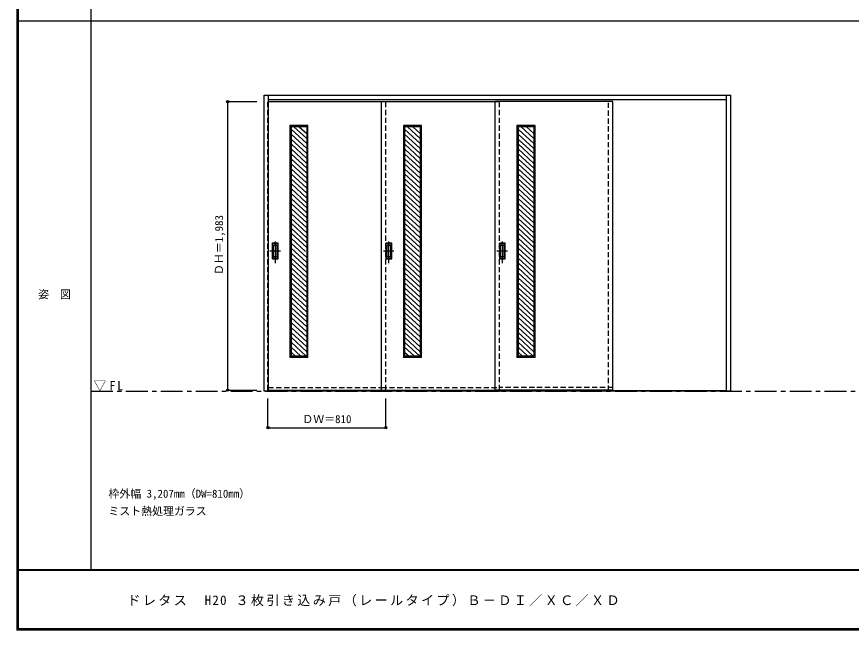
# Model space of a CAD drawing. Units: millimetres, scale not verified. Extents: x -6000 to 5700, y -4307 to 4260.
# Drawn here: x -6000 to -267, y -4205 to 12 of the extents above; entities that cross this region are included whole.
import ezdxf
from ezdxf.enums import TextEntityAlignment as Align

# ---------------------------------------------------------------- set-up
doc = ezdxf.new("R2010")
doc.units = ezdxf.units.MM
doc.header["$LTSCALE"] = 30
doc.header["$PDMODE"] = 32
doc.header["$PDSIZE"] = 15
doc.linetypes.add('CHAIN1', pattern=[8, 5, -1, 1, -1])
doc.linetypes.add('DASHED1', pattern=[1.8, 1.2, -0.6])
for name, color, linetype in [('0-1_通り芯', 7, 'CHAIN1'), ('0-2_扉', 7, 'Continuous'), ('0-4_枠', 3, 'Continuous'), ('0-6_引手', 7, 'Continuous'), ('0-A_文字', 7, 'Continuous'), ('0-B_寸法', 4, 'Continuous'), ('0-C_ハッチ', 4, 'DASHED1'), ('F-1_枠', 6, 'Continuous'), ('F-A_文字', 7, 'Continuous')]:
    doc.layers.add(name, color=color, linetype=linetype)
doc.styles.add('ＭＳ ゴシック', font='')
doc.styles.get('ＭＳ ゴシック').set_extended_font_data('MS Gothic')

msp = doc.modelspace()

# ---------------------------------------------------------------- linework, layer by layer
at = {"layer": '0-1_通り芯'}
msp.add_line((-5490, -2562.5), (100, -2562.5), dxfattribs=at)
at = {"layer": '0-2_扉'}
for p, q in [((-4271.15, -571.5), (-3464.15, -571.5)), ((-3494.15, -2554.5), (-3494.15, -571.5)), ((-3494.15, -571.5), (-2684.15, -571.5)), ((-2714.15, -2554.5), (-2714.15, -571.5)), ((-1904.15, -571.5), (-2714.15, -571.5)), ((-1904.15, -2554.5), (-1904.15, -571.5)), ((-4124.15, -735.5), (-4124.15, -2330.5)), ((-4008.15, -744.5), (-4115.15, -744.5)), ((-4115.15, -744.5), (-4115.15, -2321.5)), ((-3999.15, -735.5), (-4008.15, -744.5)), ((-4008.15, -744.5), (-4008.15, -2321.5)), ((-3999.15, -2330.5), (-3999.15, -735.5)), ((-3344.15, -735.5), (-3344.15, -2330.5)), ((-3228.15, -744.5), (-3335.15, -744.5)), ((-3335.15, -744.5), (-3335.15, -2321.5)), ((-3219.15, -735.5), (-3228.15, -744.5)), ((-3228.15, -744.5), (-3228.15, -2321.5)), ((-3219.15, -2330.5), (-3219.15, -735.5)), ((-2564.15, -735.5), (-2564.15, -2330.5)), ((-2448.15, -744.5), (-2555.15, -744.5)), ((-2555.15, -744.5), (-2555.15, -2321.5)), ((-2439.15, -735.5), (-2448.15, -744.5)), ((-2448.15, -744.5), (-2448.15, -2321.5)), ((-2439.15, -2330.5), (-2439.15, -735.5)), ((-4008.15, -2321.5), (-4115.15, -2321.5)), ((-4008.15, -2321.5), (-4115.15, -2321.5)), ((-3999.15, -2330.5), (-4008.15, -2321.5)), ((-3228.15, -2321.5), (-3335.15, -2321.5)), ((-3228.15, -2321.5), (-3335.15, -2321.5)), ((-3219.15, -2330.5), (-3228.15, -2321.5)), ((-2448.15, -2321.5), (-2555.15, -2321.5)), ((-2448.15, -2321.5), (-2555.15, -2321.5)), ((-2439.15, -2330.5), (-2448.15, -2321.5)), ((-4271.15, -2554.5), (-3464.15, -2554.5)), ((-3494.15, -2554.5), (-2684.15, -2554.5)), ((-1904.15, -2554.5), (-2714.15, -2554.5))]:
    msp.add_line(p, q, dxfattribs=at)
at = {"layer": '0-2_扉', "linetype": 'DASHED1'}
for p, q in [((-4271.15, -2536.5), (-3494.15, -2536.5)), ((-3494.15, -2536.5), (-2684.15, -2536.5)), ((-1904.15, -2536.5), (-2684.15, -2536.5))]:
    msp.add_line(p, q, dxfattribs=at)
at = {"layer": '0-2_扉'}
for points in [[(-3999.15, -735.5), (-4124.15, -735.5), (-4115.15, -744.5)], [(-3219.15, -735.5), (-3344.15, -735.5), (-3335.15, -744.5)], [(-2439.15, -735.5), (-2564.15, -735.5), (-2555.15, -744.5)], [(-3999.15, -2330.5), (-4124.15, -2330.5), (-4115.15, -2321.5)], [(-3219.15, -2330.5), (-3344.15, -2330.5), (-3335.15, -2321.5)], [(-2439.15, -2330.5), (-2564.15, -2330.5), (-2555.15, -2321.5)]]:
    msp.add_lwpolyline(points, dxfattribs=at)
at = {"layer": '0-4_枠'}
for p, q in [((-4301.15, -527.5), (-1094.15, -527.5)), ((-4271.15, -2562.5), (-4271.15, -527.5)), ((-4271.15, -557.5), (-1124.15, -557.5)), ((-1124.15, -2562.5), (-1124.15, -527.5)), ((-1094.15, -2562.5), (-1094.15, -527.5)), ((-1124.15, -2559.5), (-4271.15, -2559.5)), ((-1124.15, -2562.5), (-4271.15, -2562.5)), ((-2714.15, -2562.5), (-2684.15, -2562.5)), ((-1094.15, -2562.5), (-1124.15, -2562.5))]:
    msp.add_line(p, q, dxfattribs=at)
at = {"layer": '0-4_枠', "color": 4, "linetype": 'DASHED1'}
for p, q in [((-4271.15, -571.5), (-4274.15, -571.5)), ((-3464.15, -2554.5), (-3464.15, -571.5)), ((-2684.15, -2554.5), (-2684.15, -571.5)), ((-1934.15, -2559.5), (-1934.15, -557.5)), ((-1904.15, -2559.5), (-1904.15, -557.5)), ((-4271.15, -2536.5), (-4274.15, -2536.5))]:
    msp.add_line(p, q, dxfattribs=at)
at = {"layer": '0-4_枠'}
msp.add_lwpolyline([(-4271.15, -2562.5), (-4301.15, -2562.5), (-4301.15, -527.5)], dxfattribs=at)
at = {"layer": '0-4_枠', "color": 4, "linetype": 'DASHED1'}
msp.add_lwpolyline([(-4271.15, -2554.5), (-4274.15, -2554.5), (-4274.15, -571.5)], dxfattribs=at)
at = {"layer": '0-6_引手'}
for p, q in [((-4242.15, -1542), (-4204.15, -1542)), ((-4242.15, -1652), (-4242.15, -1542)), ((-4204.15, -1652), (-4204.15, -1542)), ((-3462.15, -1542), (-3424.15, -1542)), ((-3462.15, -1652), (-3462.15, -1542)), ((-3424.15, -1652), (-3424.15, -1542)), ((-2682.15, -1542), (-2644.15, -1542)), ((-2682.15, -1652), (-2682.15, -1542)), ((-2644.15, -1652), (-2644.15, -1542)), ((-4235.65, -1558), (-4210.65, -1558)), ((-4235.65, -1636), (-4235.65, -1558)), ((-4210.65, -1636), (-4210.65, -1558)), ((-3455.65, -1558), (-3430.65, -1558)), ((-3455.65, -1636), (-3455.65, -1558)), ((-3430.65, -1636), (-3430.65, -1558)), ((-2675.65, -1558), (-2650.65, -1558)), ((-2675.65, -1636), (-2675.65, -1558)), ((-2650.65, -1636), (-2650.65, -1558)), ((-4242.15, -1652), (-4204.15, -1652)), ((-4235.65, -1636), (-4210.65, -1636)), ((-3462.15, -1652), (-3424.15, -1652)), ((-3455.65, -1636), (-3430.65, -1636)), ((-2682.15, -1652), (-2644.15, -1652)), ((-2675.65, -1636), (-2650.65, -1636))]:
    msp.add_line(p, q, dxfattribs=at)
at = {"layer": '0-6_引手', "linetype": 'CHAIN1'}
for p, q in [((-4223.15, -1682.23), (-4223.15, -1511.38)), ((-3443.15, -1682.23), (-3443.15, -1511.38)), ((-2663.15, -1682.23), (-2663.15, -1511.38)), ((-4261.22, -1597), (-4188.71, -1597)), ((-3481.22, -1597), (-3408.71, -1597)), ((-2701.22, -1597), (-2628.71, -1597))]:
    msp.add_line(p, q, dxfattribs=at)
at = {"layer": '0-6_引手', "linetype": 'DASHED1'}
for p, q in [((-4207.15, -1648), (-4207.15, -1546)), ((-3427.15, -1648), (-3427.15, -1546)), ((-2647.15, -1648), (-2647.15, -1546)), ((-4239.15, -1648), (-4207.15, -1648)), ((-3459.15, -1648), (-3427.15, -1648)), ((-2679.15, -1648), (-2647.15, -1648))]:
    msp.add_line(p, q, dxfattribs=at)
for points in [[(-4239.15, -1648), (-4239.15, -1546), (-4207.15, -1546)], [(-3459.15, -1648), (-3459.15, -1546), (-3427.15, -1546)], [(-2679.15, -1648), (-2679.15, -1546), (-2647.15, -1546)]]:
    msp.add_lwpolyline(points, dxfattribs=at)
at = {"layer": '0-B_寸法'}
for p, q in [((-4551.15, -571.5), (-4351.15, -571.5)), ((-4551.15, -571.5), (-4551.15, -2554.5)), ((-4551.15, -2554.5), (-4351.15, -2554.5)), ((-4274.15, -2812.5), (-4274.15, -2612.5)), ((-3464.15, -2812.5), (-3464.15, -2612.5)), ((-4274.15, -2812.5), (-3464.15, -2812.5))]:
    msp.add_line(p, q, dxfattribs=at)
at = {"layer": '0-B_寸法', "color": 7}
for p in [(-4551.15, -571.5), (-4551.15, -2554.5), (-4274.15, -2812.5), (-3464.15, -2812.5)]:
    msp.add_point(p, dxfattribs=at)
at = {"layer": '0-C_ハッチ', "linetype": 'Continuous'}
for p, q in [((-4095.67, -744.5), (-4008.15, -825.53)), ((-4058.87, -744.5), (-4008.15, -791.46)), ((-3315.67, -744.5), (-3228.15, -825.53)), ((-3278.87, -744.5), (-3228.15, -791.46)), ((-2535.67, -744.5), (-2448.15, -825.53)), ((-2498.87, -744.5), (-2448.15, -791.46)), ((-4115.15, -760.53), (-4008.15, -859.61)), ((-4115.15, -794.6), (-4008.15, -893.68)), ((-3335.15, -760.53), (-3228.15, -859.61)), ((-3335.15, -794.6), (-3228.15, -893.68)), ((-2555.15, -760.53), (-2448.15, -859.61)), ((-2555.15, -794.6), (-2448.15, -893.68)), ((-4115.15, -828.67), (-4008.15, -927.75)), ((-3335.15, -828.67), (-3228.15, -927.75)), ((-2555.15, -828.67), (-2448.15, -927.75)), ((-4115.15, -862.75), (-4008.15, -961.82)), ((-4115.15, -896.82), (-4008.15, -995.89)), ((-3335.15, -862.75), (-3228.15, -961.82)), ((-3335.15, -896.82), (-3228.15, -995.89)), ((-2555.15, -862.75), (-2448.15, -961.82)), ((-2555.15, -896.82), (-2448.15, -995.89)), ((-4115.15, -930.89), (-4008.15, -1029.96)), ((-4115.15, -964.96), (-4008.15, -1064.03)), ((-3335.15, -930.89), (-3228.15, -1029.96)), ((-3335.15, -964.96), (-3228.15, -1064.03)), ((-2555.15, -930.89), (-2448.15, -1029.96)), ((-2555.15, -964.96), (-2448.15, -1064.03)), ((-4115.15, -999.03), (-4008.15, -1098.1)), ((-3335.15, -999.03), (-3228.15, -1098.1)), ((-2555.15, -999.03), (-2448.15, -1098.1)), ((-4115.15, -1033.1), (-4008.15, -1132.17)), ((-4115.15, -1067.17), (-4008.15, -1166.25)), ((-3335.15, -1033.1), (-3228.15, -1132.17)), ((-3335.15, -1067.17), (-3228.15, -1166.25)), ((-2555.15, -1033.1), (-2448.15, -1132.17)), ((-2555.15, -1067.17), (-2448.15, -1166.25)), ((-4115.15, -1101.24), (-4008.15, -1200.32)), ((-4115.15, -1135.31), (-4008.15, -1234.39)), ((-3335.15, -1101.24), (-3228.15, -1200.32)), ((-3335.15, -1135.31), (-3228.15, -1234.39)), ((-2555.15, -1101.24), (-2448.15, -1200.32)), ((-2555.15, -1135.31), (-2448.15, -1234.39)), ((-4115.15, -1169.38), (-4008.15, -1268.46)), ((-4115.15, -1203.46), (-4008.15, -1302.53)), ((-3335.15, -1169.38), (-3228.15, -1268.46)), ((-3335.15, -1203.46), (-3228.15, -1302.53)), ((-2555.15, -1169.38), (-2448.15, -1268.46)), ((-2555.15, -1203.46), (-2448.15, -1302.53)), ((-4115.15, -1237.53), (-4008.15, -1336.6)), ((-3335.15, -1237.53), (-3228.15, -1336.6)), ((-2555.15, -1237.53), (-2448.15, -1336.6)), ((-4115.15, -1271.6), (-4008.15, -1370.67)), ((-4115.15, -1305.67), (-4008.15, -1404.74)), ((-3335.15, -1271.6), (-3228.15, -1370.67)), ((-3335.15, -1305.67), (-3228.15, -1404.74)), ((-2555.15, -1271.6), (-2448.15, -1370.67)), ((-2555.15, -1305.67), (-2448.15, -1404.74)), ((-4115.15, -1339.74), (-4008.15, -1438.81)), ((-4115.15, -1373.81), (-4008.15, -1472.89)), ((-3335.15, -1339.74), (-3228.15, -1438.81)), ((-3335.15, -1373.81), (-3228.15, -1472.89)), ((-2555.15, -1339.74), (-2448.15, -1438.81)), ((-2555.15, -1373.81), (-2448.15, -1472.89)), ((-4115.15, -1407.88), (-4008.15, -1506.96)), ((-3335.15, -1407.88), (-3228.15, -1506.96)), ((-2555.15, -1407.88), (-2448.15, -1506.96)), ((-4115.15, -1441.95), (-4008.15, -1541.03)), ((-4115.15, -1476.02), (-4008.15, -1575.1)), ((-3335.15, -1441.95), (-3228.15, -1541.03)), ((-3335.15, -1476.02), (-3228.15, -1575.1)), ((-2555.15, -1441.95), (-2448.15, -1541.03)), ((-2555.15, -1476.02), (-2448.15, -1575.1)), ((-4115.15, -1510.1), (-4015.76, -1602.13)), ((-4115.15, -1544.17), (-4008.15, -1643.24)), ((-3335.15, -1510.1), (-3235.76, -1602.13)), ((-3335.15, -1544.17), (-3228.15, -1643.24)), ((-2555.15, -1510.1), (-2455.76, -1602.13)), ((-2555.15, -1544.17), (-2448.15, -1643.24)), ((-4115.15, -1578.24), (-4008.15, -1677.31)), ((-3335.15, -1578.24), (-3228.15, -1677.31)), ((-2555.15, -1578.24), (-2448.15, -1677.31)), ((-4115.15, -1612.31), (-4008.15, -1711.38)), ((-4115.15, -1646.38), (-4008.15, -1745.45)), ((-3335.15, -1612.31), (-3228.15, -1711.38)), ((-3335.15, -1646.38), (-3228.15, -1745.45)), ((-2555.15, -1612.31), (-2448.15, -1711.38)), ((-2555.15, -1646.38), (-2448.15, -1745.45)), ((-4115.15, -1680.45), (-4008.15, -1779.52)), ((-4115.15, -1714.52), (-4008.15, -1813.6)), ((-3335.15, -1680.45), (-3228.15, -1779.52)), ((-3335.15, -1714.52), (-3228.15, -1813.6)), ((-2555.15, -1680.45), (-2448.15, -1779.52)), ((-2555.15, -1714.52), (-2448.15, -1813.6)), ((-4115.15, -1748.59), (-4008.15, -1847.67)), ((-3335.15, -1748.59), (-3228.15, -1847.67)), ((-2555.15, -1748.59), (-2448.15, -1847.67)), ((-4115.15, -1782.66), (-4008.15, -1881.74)), ((-4115.15, -1816.73), (-4008.15, -1915.81)), ((-3335.15, -1782.66), (-3228.15, -1881.74)), ((-3335.15, -1816.73), (-3228.15, -1915.81)), ((-2555.15, -1782.66), (-2448.15, -1881.74)), ((-2555.15, -1816.73), (-2448.15, -1915.81)), ((-4115.15, -1850.81), (-4008.15, -1949.88)), ((-4115.15, -1884.88), (-4008.15, -1983.95)), ((-3335.15, -1850.81), (-3228.15, -1949.88)), ((-3335.15, -1884.88), (-3228.15, -1983.95)), ((-2555.15, -1850.81), (-2448.15, -1949.88)), ((-2555.15, -1884.88), (-2448.15, -1983.95)), ((-4115.15, -1918.95), (-4008.15, -2018.02)), ((-3335.15, -1918.95), (-3228.15, -2018.02)), ((-2555.15, -1918.95), (-2448.15, -2018.02)), ((-4115.15, -1953.02), (-4008.15, -2052.09)), ((-4115.15, -1987.09), (-4008.15, -2086.16)), ((-3335.15, -1953.02), (-3228.15, -2052.09)), ((-3335.15, -1987.09), (-3228.15, -2086.16)), ((-2555.15, -1953.02), (-2448.15, -2052.09)), ((-2555.15, -1987.09), (-2448.15, -2086.16)), ((-4115.15, -2021.16), (-4008.15, -2120.24)), ((-4115.15, -2055.23), (-4008.15, -2154.31)), ((-3335.15, -2021.16), (-3228.15, -2120.24)), ((-3335.15, -2055.23), (-3228.15, -2154.31)), ((-2555.15, -2021.16), (-2448.15, -2120.24)), ((-2555.15, -2055.23), (-2448.15, -2154.31)), ((-4115.15, -2089.3), (-4008.15, -2188.38)), ((-3335.15, -2089.3), (-3228.15, -2188.38)), ((-2555.15, -2089.3), (-2448.15, -2188.38)), ((-4115.15, -2123.37), (-4008.15, -2222.45)), ((-4115.15, -2157.45), (-4008.15, -2256.52)), ((-3335.15, -2123.37), (-3228.15, -2222.45)), ((-3335.15, -2157.45), (-3228.15, -2256.52)), ((-2555.15, -2123.37), (-2448.15, -2222.45)), ((-2555.15, -2157.45), (-2448.15, -2256.52)), ((-4115.15, -2191.52), (-4008.15, -2290.59)), ((-4115.15, -2225.59), (-4011.57, -2321.5)), ((-3335.15, -2191.52), (-3228.15, -2290.59)), ((-3335.15, -2225.59), (-3231.57, -2321.5)), ((-2555.15, -2191.52), (-2448.15, -2290.59)), ((-2555.15, -2225.59), (-2451.57, -2321.5)), ((-4115.15, -2259.66), (-4048.36, -2321.5)), ((-3335.15, -2259.66), (-3268.36, -2321.5)), ((-2555.15, -2259.66), (-2488.36, -2321.5)), ((-4115.15, -2293.73), (-4085.16, -2321.5)), ((-3335.15, -2293.73), (-3305.16, -2321.5)), ((-2555.15, -2293.73), (-2525.16, -2321.5))]:
    msp.add_line(p, q, dxfattribs=at)
at = {"layer": 'F-1_枠'}
for p, q in [((-6000, 4175), (-6000, -4205)), ((-5995, 4175), (-5995, -4205)), ((-5990, 4175), (-5990, -4205)), ((-5490, 4175), (-5490, -3790)), ((-6000, -15.5), (5700, -15.5)), ((5700, -3790), (-6000, -3790)), ((5700, -3795), (-6000, -3795)), ((5700, -4195), (-6000, -4195)), ((5700, -4200), (-6000, -4200)), ((5700, -4205), (-6000, -4205))]:
    msp.add_line(p, q, dxfattribs=at)

# ---------------------------------------------------------------- texts
at = {"layer": '0-A_文字', "style": 'ＭＳ ゴシック'}
for s, p in [('枠外幅 3,207mm（DW=810mm）', (-5370, -3310)), ('ミスト熱処理ガラス', (-5370, -3430))]:
    msp.add_text(s, height=54.99, dxfattribs=at).set_placement(p, align=Align.BOTTOM_LEFT)
at = {"layer": '0-A_文字', "insert": (-5471.25, -2562.5), "char_height": 65.98, "attachment_point": 7, "style": 'ＭＳ ゴシック'}
msp.add_mtext('\\T1.26;\\W0.95;▽FL', dxfattribs=at)
at = {"layer": '0-B_寸法', "color": 7, "style": 'ＭＳ ゴシック'}
msp.add_text('ＤＨ＝1,983', height=54.99, rotation=90, dxfattribs=at).set_placement((-4566.15, -1763.25), align=Align.BOTTOM_LEFT)
msp.add_text('ＤＷ＝810', height=54.99, dxfattribs=at).set_placement((-4037.9, -2797.5), align=Align.BOTTOM_LEFT)
at = {"layer": 'F-A_文字', "style": 'ＭＳ ゴシック'}
msp.add_text('姿\u3000図', height=54.99, dxfattribs=at).set_placement((-5852.5, -1940.25), align=Align.BOTTOM_LEFT)
at = {"layer": 'F-A_文字', "insert": (-5240, -4040), "char_height": 65.98, "attachment_point": 7, "style": 'ＭＳ ゴシック'}
msp.add_mtext('\\T1.18;ドレタス\u3000H20\\~３枚引き込み戸（レールタイプ）Ｂ－ＤＩ／ＸＣ／ＸＤ', dxfattribs=at)

doc.saveas('drawing.dxf')
